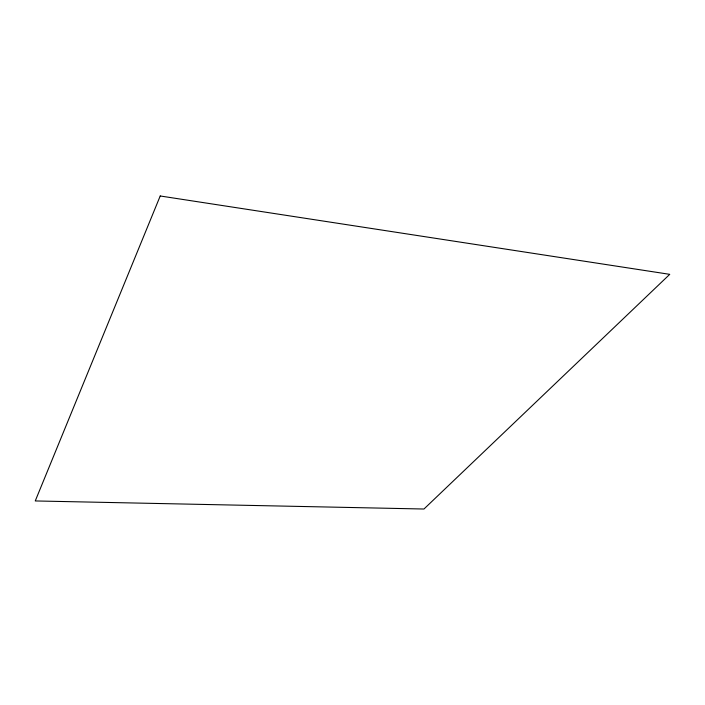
<?xml version="1.0" encoding="UTF-8"?>
<svg xmlns="http://www.w3.org/2000/svg" width="705" height="705" viewBox="0 0 705 705"><rect width="100%" height="100%" fill="white"/><g stroke="black" fill="none" stroke-linecap="round" stroke-linejoin="round"><path stroke-width="1.06" d="M160.22 195.981L35.25 500.947L423.961 509.019L669.75 274.342L160.22 195.981"/></g></svg>
